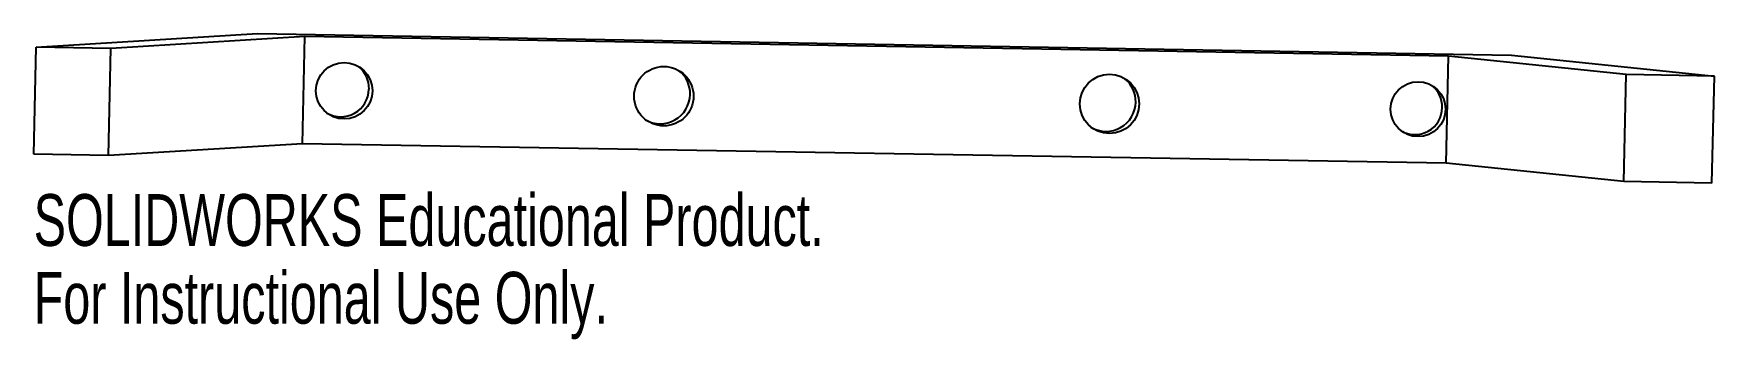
# Model space of a CAD drawing. Header units: millimetres. Extents: x -104 to 53, y -26 to 3.
import ezdxf

# ---------------------------------------------------------------- set-up
doc = ezdxf.new("R2010")
doc.units = ezdxf.units.MM
doc.styles.add('SLDTEXTSTYLE0', font='TXT', dxfattribs={"width": 0.7})

msp = doc.modelspace()

# ---------------------------------------------------------------- linework, layer by layer
at = {"color": 7, "linetype": 'Continuous', "lineweight": 25}
for p, q in [((-103.59, 1.36), (-82.92, 2.63)), ((-78.53, 2.35), (-96.6, 1.24)), ((-82.92, 2.63), (34.01, 0.62)), ((-78.75, -7.63), (-78.53, 2.35)), ((28.14, 0.52), (-78.53, 2.35)), ((-103.81, -8.62), (-103.59, 1.36)), ((-96.6, 1.24), (-103.59, 1.36)), ((-96.82, -8.74), (-96.6, 1.24)), ((27.92, -9.46), (28.14, 0.52)), ((44.7, -1.19), (28.14, 0.52)), ((34.01, 0.62), (52.94, -1.33)), ((44.48, -11.17), (44.7, -1.19)), ((52.94, -1.33), (44.7, -1.19)), ((52.71, -11.31), (52.94, -1.33)), ((-78.75, -7.63), (-96.82, -8.74)), ((27.92, -9.46), (-78.75, -7.63)), ((-96.82, -8.74), (-103.81, -8.62)), ((44.48, -11.17), (27.92, -9.46)), ((52.71, -11.31), (44.48, -11.17))]:
    msp.add_line(p, q, dxfattribs=at)
for centre, radius in [((-74.85, -2.69), 2.63), ((-45.04, -3.2), 2.77), ((-3.48, -3.92), 2.76), ((25.3, -4.41), 2.56)]:
    msp.add_circle(centre, radius, dxfattribs=at)
for centre, radius, start, end in [((-75.15, -2.48), 2.62, 358.6692, 51.5733), ((-45.34, -2.99), 2.76, 358.6707, 51.7792), ((-3.78, -3.7), 2.75, 358.6707, 51.7698), ((-75.17, -2.49), 2.63, 240.0562, 358.8562), ((-45.36, -3), 2.77, 239.817, 358.8893), ((25, -4.2), 2.55, 358.6693, 51.4644), ((-3.8, -3.71), 2.77, 239.8263, 358.8892), ((24.99, -4.21), 2.57, 240.1646, 358.856)]:
    msp.add_arc(centre, radius, start, end, dxfattribs=at)

# ---------------------------------------------------------------- texts
at = {"color": 7, "linetype": 'Continuous', "char_height": 4.8336, "attachment_point": 1, "style": 'SLDTEXTSTYLE0'}
for s, insert in [('SOLIDWORKS Educational Product.', (-103.81, -12.33)), ('For Instructional Use Only.', (-103.81, -19.58))]:
    msp.add_mtext(s, dxfattribs=dict(at, insert=insert))

doc.saveas('drawing.dxf')
